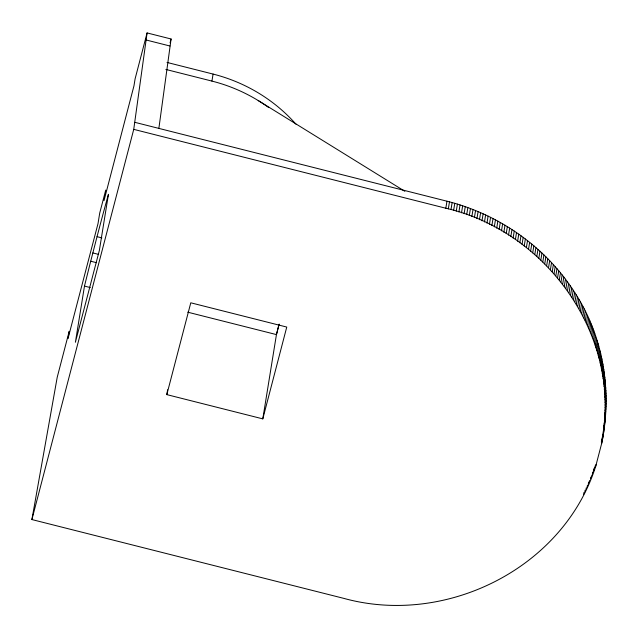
<?xml version="1.0" encoding="UTF-8"?>
<svg xmlns="http://www.w3.org/2000/svg" width="638" height="638" viewBox="0 0 638 638"><rect width="100%" height="100%" fill="white"/><g stroke="black" fill="none" stroke-linecap="round" stroke-linejoin="round"><path stroke-width="0.96" d="M147.083 32.929L135.104 78.833L133.964 85.851L104.018 200.619L105.725 190.084L99.727 213.036L98.021 223.571L68.059 338.379L69.199 331.361L57.229 377.217L31.9 519.555L343.986 598.42C445.81 626.42 563.202 568.322 595.709 466.298L601.698 443.346C623.366 338.802 548.401 231.618 445.826 208.227L133.741 129.362L147.083 32.929L171.08 38.99L158.87 128.398M601.698 443.346C612.536 391.158 603.229 334.687 573.219 290.218C544.318 246.029 498.071 213.993 446.967 201.201L134.881 122.337M84.487 286.095L75.388 342.271L99.353 250.463L108.452 194.279A105.222 2.743 -75.8 0 0 97.04 236.674L90.716 261.221A105.222 2.743 -75.8 0 0 84.487 286.095L90.277 287.555M268.662 107.527A160.92 154.133 9.2 0 0 211.944 81.09L213.076 74.072L167.012 62.428M166.821 394.619L190.778 302.803L286.757 327.063L262.792 418.871L166.821 394.619L167.603 389.778M262.792 418.871L276.445 334.599A105.222 2.743 -75.8 0 1 278.95 324.527M445.826 208.227L446.967 201.201M448.339 208.873L449.471 201.855M450.994 209.599L452.127 202.573M453.634 210.357L454.774 203.331M456.274 211.146L457.414 204.128M458.897 211.976L460.038 204.95M461.513 212.829L462.654 205.803M464.121 213.714L465.254 206.696M466.713 214.639L467.845 207.613M469.289 215.596L470.429 208.57M471.857 216.577L472.989 209.559M474.409 217.598L475.549 210.572M476.945 218.651L478.085 211.625M479.473 219.727L480.613 212.709M481.985 220.844L483.125 213.818M484.481 221.984L485.622 214.966M486.961 223.164L488.102 216.138M489.426 224.369L490.566 217.343M491.874 225.605L493.015 218.579M494.306 226.873L495.447 219.847M496.723 228.173L497.863 221.147M499.123 229.497L500.256 222.479M501.5 230.852L502.64 223.834M503.86 232.24L505.001 225.222M506.205 233.66L507.338 226.634M508.526 235.103L509.666 228.085M510.831 236.578L511.971 229.552M513.111 238.078L514.252 231.06M515.376 239.609L516.517 232.591M517.625 241.172L518.758 234.146M519.842 242.759L520.983 235.733M522.043 244.37L523.184 237.352M524.221 246.013L525.361 238.987M526.382 247.68L527.514 240.662M528.511 249.378L529.652 242.352M530.625 251.101L531.765 244.075M532.714 252.847L533.854 245.821M534.78 254.618L535.912 247.6M536.821 256.42L537.954 249.394M538.831 258.238L539.971 251.22M540.825 260.089L541.965 253.071M542.794 261.963L543.927 254.945M544.732 263.861L545.873 256.843M546.646 265.783L547.787 258.765M548.536 267.729L549.677 260.703M550.403 269.699L551.535 262.673M552.237 271.684L553.369 264.666M554.047 273.702L555.18 266.676M555.826 275.736L556.966 268.718M557.58 277.793L558.721 270.775M559.311 279.875L560.443 272.849M561.001 281.972L562.142 274.954M562.676 284.093L563.809 277.075M564.319 286.239L565.451 279.213M565.93 288.4L567.062 281.374M567.509 290.585L568.649 283.559M569.064 292.778L570.197 285.76M570.587 295.003L571.72 287.977M572.079 297.236L573.219 290.218M573.538 299.493L574.678 292.475M574.974 301.774L576.114 294.748M576.377 304.063L577.51 297.037M577.741 306.368L578.881 299.35M579.081 308.696L580.221 301.67M580.389 311.041L581.529 304.015M581.665 313.394L582.805 306.368M582.909 315.77L584.049 308.744M584.121 318.155L585.253 311.129M585.293 320.555L586.434 313.537M586.442 322.972L587.582 315.954M587.558 325.404L588.691 318.378M588.635 327.844L589.775 320.826M589.679 330.301L590.82 323.283M590.692 332.773L591.833 325.747M591.673 335.253L592.814 328.227M592.622 337.741L593.755 330.723M593.531 340.245L594.672 333.227M594.409 342.766L595.549 335.74M595.254 345.286L596.394 338.268M596.067 347.822L597.2 340.804M596.841 350.366L597.973 343.348M597.583 352.918L598.715 345.9M598.284 355.486L599.425 348.46M598.954 358.054L600.095 351.028M599.592 360.63L600.733 353.611M600.191 363.213L601.331 356.195M600.757 365.805L601.897 358.787M601.291 368.405L602.424 361.387M601.786 371.013L602.918 363.987M602.24 373.621L603.381 366.603M602.663 376.237L603.803 369.219M583.658 494.259L583.945 492.504M603.054 378.86L604.194 371.834M584.855 491.898L585.134 490.136M603.404 381.484L604.545 374.458M586.011 489.513L586.29 487.759M603.723 384.108L604.856 377.09M587.135 487.121L587.423 485.366M604.003 386.74L605.143 379.722M588.228 484.713L588.651 482.073M604.25 389.371L605.382 382.353M589.289 482.288L589.568 480.526M604.457 392.011L605.598 384.985M590.453 478.971L590.74 477.216M604.633 394.651L605.765 387.625M591.306 477.399L591.585 475.645M592.263 474.935L592.694 472.303M604.768 397.291L605.901 390.265M593.188 472.455L593.755 468.946M604.872 399.93L606.004 392.904M604.936 402.57L606.068 395.552M594.082 469.975L594.504 467.335M594.887 467.622L595.174 465.868M604.96 405.21L606.1 398.192M604.96 407.849L606.092 400.831M595.709 466.298L595.996 464.544M604.912 410.497L606.052 403.471M604.832 413.129L605.972 406.111M604.72 415.769L605.853 408.751M604.569 418.408L605.709 411.382M604.377 421.04L605.518 414.014M604.162 423.664L605.295 416.646M603.899 426.296L605.039 419.27M603.604 428.919L604.744 421.893M601.626 441.799L604.409 424.509M31.9 519.555L133.741 129.362M170.083 42.818L171.08 38.99M279.189 324.08L276.445 334.599L187.7 312.173M601.339 442.062L602.838 436.32M145.95 39.947L169.947 46.008M165.872 69.446L211.944 81.09M97.04 236.674L101.865 237.894M92.837 252.935L98.619 254.395M90.716 261.221L96.505 262.689M258.231 100.573L404.819 191.28M213.076 74.072A160.92 154.133 9.2 0 1 295.952 124.171"/></g></svg>
